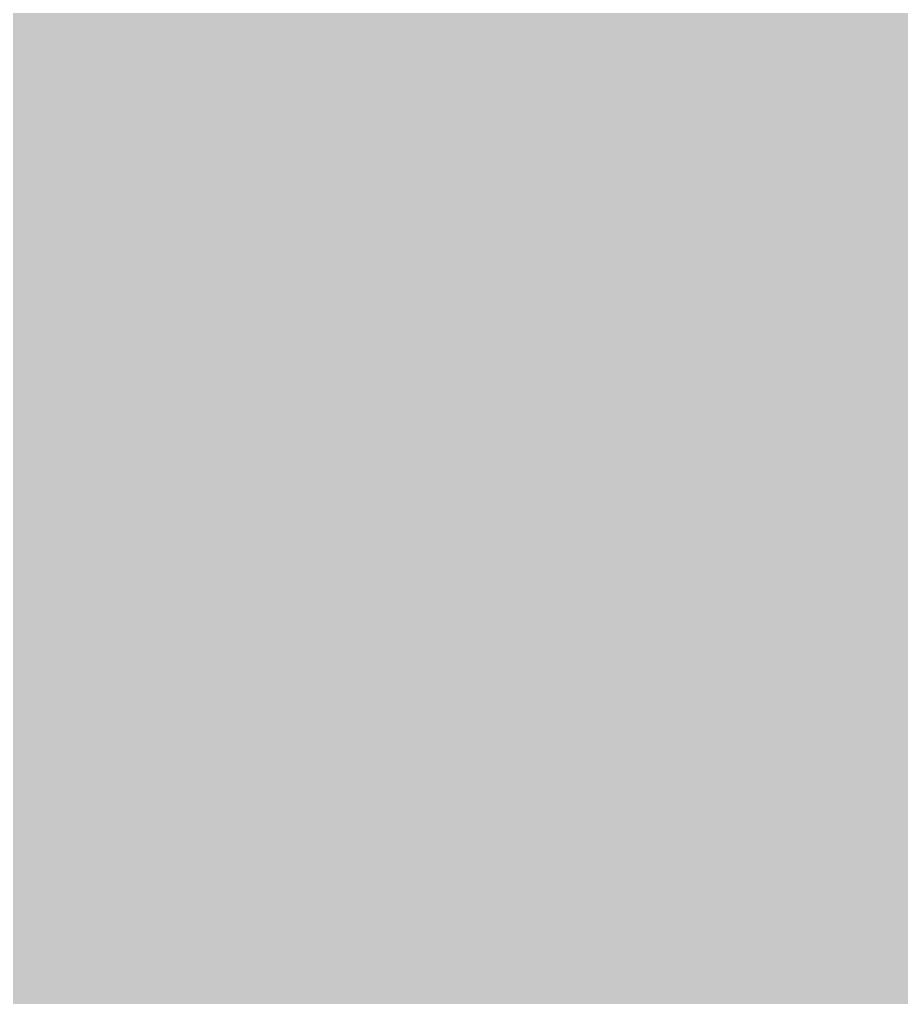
# Model space of a CAD drawing. Header units: inches. Extents: x -3 to 191, y -18 to 93.
# Drawn here: x 106.0674 to 106.2328, y 45.8184 to 46.0018 of the extents above; entities that cross this region are included whole.
import ezdxf

# ---------------------------------------------------------------- set-up
doc = ezdxf.new("R2010")
doc.units = ezdxf.units.IN
doc.layers.add('Mechanical 13', color=56, linetype='Continuous')
doc.layers.add('Top Layer', color=1, linetype='Continuous')

# ---------------------------------------------------------------- blocks, each defined once
blk = doc.blocks.new('CAP_0805_474')
at = {"layer": 'Mechanical 13'}
blk.add_lwpolyline([(-2.159, -1.143, 0.175, 0.175, 0), (-2.159, 1.143, 0.175, 0.175, 0)], format="xyseb", dxfattribs=at)

msp = doc.modelspace()

# ---------------------------------------------------------------- hatches: boundary and pattern name
at = {"layer": 'Top Layer'}
h = msp.add_hatch(color=1, dxfattribs=at)
h.paths.add_polyline_path([(109.69412, 48.86288), (109.69412, 43.57208), (109.54212, 43.49105), (109.42501, 43.51434), (108.07501, 43.51434), (107.9287, 43.48524), (107.80465, 43.40236), (107.72177, 43.27831), (107.69267, 43.132), (107.69267, 43.06581), (106.80736, 43.06581), (106.80736, 43.132), (106.77825, 43.27831), (106.69537, 43.40236), (106.57133, 43.48524), (106.42501, 43.51434), (105.07501, 43.51434), (104.9287, 43.48524), (104.88915, 43.45882), (104.44005, 43.45882), (104.01444, 43.88443), (103.86559, 43.98389), (103.69, 44.01881), (103.42451, 44.01881), (103.42451, 44.16), (101.49951, 44.16), (101.49951, 43.52117), (101.35908, 43.463), (101.00589, 43.8162), (101.00589, 46.44363), (101.07501, 46.44363), (101.20182, 46.46886), (101.30932, 46.54069), (101.38115, 46.64819), (101.40638, 46.775), (101.40638, 47.19412), (103.61831, 47.19412), (103.68986, 47.07019), (103.82019, 46.93986), (103.97981, 46.8477), (104.15784, 46.8), (104.34216, 46.8), (104.52019, 46.8477), (104.67981, 46.93986), (104.81014, 47.07019), (104.88169, 47.19412), (106.64612, 47.19412), (106.64712, 47.19412), (106.6479, 47.18972), (107.16931, 47.23076), (107.67788, 47.35286), (108.1611, 47.55301), (108.60705, 47.82629), (108.89114, 48.06892), (108.96951, 48.13585), (109.00477, 48.16596), (109.07901, 48.23771), (109.07923, 48.23793), (109.07923, 48.23793), (109.39039, 48.61708), (109.54212, 48.90095)])
h.paths.add_polyline_path([(103.42451, 45.43), (101.49951, 45.43), (101.49951, 44.38), (103.42451, 44.38)], flags=0)

# ---------------------------------------------------------------- block references
at = {"rotation": 270}
msp.add_blockref('CAP_0805_474', (105.75001, 43.75), dxfattribs=at)

doc.saveas('drawing.dxf')
